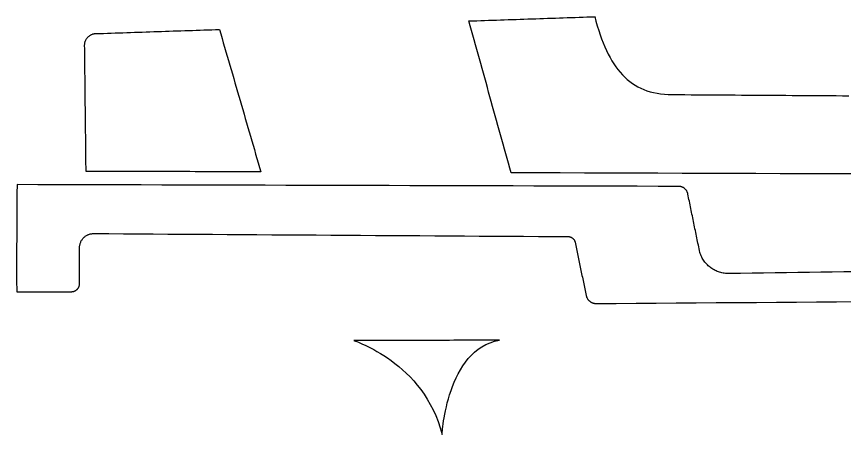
# Model space of a CAD drawing. Header units: metres. Extents: x 18 to 141, y -150 to -58.
# Drawn here: x 17.7 to 79.3, y -92 to -60.9 of the extents above; entities that cross this region are included whole.
import ezdxf

# ---------------------------------------------------------------- set-up
doc = ezdxf.new("R2010")
doc.units = ezdxf.units.M

msp = doc.modelspace()

# ---------------------------------------------------------------- linework, layer by layer
for points in [[(80.01508, -72.58558), (78.1939, -72.579484), (76.37272, -72.573388), (74.55154, -72.567292), (72.73036, -72.561196), (70.90918, -72.5551), (69.088, -72.549004), (67.26682, -72.542908), (65.44564, -72.536812), (63.62446, -72.530716), (61.80328, -72.52462), (59.9821, -72.518524), (58.16092, -72.512428), (56.33974, -72.506332), (54.51856, -72.500236), (54.420262, -72.147176), (54.321964, -71.794116), (54.223666, -71.441056), (54.125368, -71.087742), (54.02707, -70.734682), (53.928772, -70.381622), (53.830474, -70.028562), (53.732176, -69.675248), (53.633878, -69.322188), (53.53558, -68.969128), (53.437282, -68.616068), (53.338984, -68.262754), (53.240686, -67.909694), (53.142388, -67.556634), (53.04409, -67.203574), (52.945792, -66.85026), (52.847494, -66.4972), (52.749196, -66.14414), (52.650898, -65.79108), (52.5526, -65.437766), (52.454302, -65.084706), (52.356004, -64.731646), (52.257706, -64.378586), (52.159408, -64.025526), (52.06111, -63.672466), (51.962812, -63.319406), (51.864514, -62.966346), (51.766216, -62.613286), (51.667918, -62.260226), (51.56962, -61.907166), (51.471322, -61.554106), (51.373024, -61.201046), (51.66614, -61.19114), (51.959256, -61.181234), (52.252372, -61.171328), (52.545488, -61.161422), (52.838604, -61.151516), (53.13172, -61.14161), (53.424836, -61.131704), (53.717952, -61.121798), (54.011068, -61.111892), (54.304184, -61.101986), (54.5973, -61.09208), (54.890416, -61.082174), (55.183532, -61.072268), (55.476648, -61.062362), (55.769764, -61.052456), (56.06288, -61.04255), (56.355996, -61.032644), (56.649112, -61.022738), (56.942228, -61.012832), (57.235344, -61.002926), (57.52846, -60.99302), (57.821576, -60.983114), (58.114692, -60.973208), (58.407808, -60.963302), (58.700924, -60.953396), (58.99404, -60.94349), (59.287156, -60.933584), (59.580272, -60.923678), (59.873388, -60.913772), (60.166504, -60.903866), (60.45962, -60.89396), (60.752736, -60.884054)], [(60.743084, -60.875164), (60.83935, -61.22924), (60.939172, -61.572394), (61.04255, -61.904372), (61.149738, -62.225174), (61.26099, -62.535054), (61.37656, -62.833758), (61.496448, -63.121286), (61.621162, -63.397638), (61.750702, -63.662814), (61.885068, -63.917068), (62.024768, -64.160146), (62.169802, -64.392048), (62.320424, -64.612774), (62.476888, -64.822324), (62.639448, -65.020698), (62.808104, -65.207896), (62.98311, -65.383918), (63.16472, -65.548764), (63.353188, -65.702434), (63.548514, -65.844928), (63.751206, -65.976246), (63.961264, -66.096388), (64.178688, -66.2051), (64.403986, -66.302636), (64.637158, -66.388996), (64.878458, -66.46418), (65.12814, -66.527934), (65.386458, -66.580512), (65.653412, -66.621914), (65.929256, -66.651886), (66.214244, -66.670682), (66.50863, -66.678302), (66.978784, -66.68135), (67.448938, -66.684398), (67.919092, -66.687446), (68.389246, -66.690494), (68.8594, -66.693542), (69.329554, -66.69659), (69.799708, -66.699638), (70.269862, -66.702686), (70.740016, -66.705734), (71.21017, -66.708782), (71.680324, -66.71183), (72.150478, -66.714878), (72.620632, -66.717926), (73.090786, -66.720974), (73.56094, -66.724022), (74.031094, -66.72707), (74.501248, -66.730118), (74.971402, -66.733166), (75.441556, -66.736214), (75.91171, -66.739262), (76.381864, -66.74231), (76.852018, -66.745358), (77.322172, -66.748406), (77.792326, -66.751454), (78.26248, -66.754502), (78.732634, -66.75755), (79.202788, -66.760598), (79.672942, -66.763646)], [(23.59152, -62.141862), (23.879302, -62.13221), (24.167084, -62.122558), (24.454866, -62.112906), (24.742648, -62.103254), (25.03043, -62.093602), (25.318212, -62.08395), (25.605994, -62.074298), (25.893776, -62.064646), (26.181558, -62.054994), (26.46934, -62.045342), (26.757122, -62.03569), (27.044904, -62.026038), (27.332686, -62.016386), (27.620468, -62.006734), (27.90825, -61.997082), (28.196032, -61.98743), (28.483814, -61.977778), (28.771596, -61.968126), (29.059378, -61.958474), (29.34716, -61.948822), (29.634942, -61.93917), (29.922724, -61.929518), (30.210506, -61.919866), (30.498288, -61.910214), (30.78607, -61.900562), (31.073852, -61.89091), (31.361634, -61.881258), (31.649416, -61.871606), (31.937198, -61.861954), (32.22498, -61.852302), (32.512762, -61.84265), (32.800544, -61.832998), (32.89681, -62.164214), (32.993076, -62.49543), (33.089342, -62.826646), (33.185608, -63.157862), (33.281874, -63.489078), (33.37814, -63.820294), (33.474406, -64.15151), (33.570672, -64.482726), (33.666938, -64.813942), (33.763204, -65.145158), (33.85947, -65.476374), (33.955736, -65.80759), (34.052002, -66.138806), (34.148268, -66.470022), (34.244534, -66.801238), (34.3408, -67.132454), (34.437066, -67.46367), (34.533332, -67.794886), (34.629598, -68.126102), (34.725864, -68.457318), (34.82213, -68.788534), (34.918396, -69.11975), (35.014662, -69.450966), (35.110928, -69.782182), (35.207194, -70.113398), (35.30346, -70.444614), (35.399726, -70.77583), (35.495992, -71.107046), (35.592258, -71.438262), (35.688524, -71.769478), (35.78479, -72.100694), (35.881056, -72.43191), (35.474402, -72.43064), (35.067748, -72.42937), (34.661094, -72.4281), (34.25444, -72.42683), (33.847786, -72.42556), (33.441132, -72.42429), (33.034478, -72.42302), (32.627824, -72.42175), (32.22117, -72.42048), (31.814516, -72.41921), (31.407862, -72.41794), (31.001208, -72.41667), (30.594554, -72.4154), (30.1879, -72.41413), (29.781246, -72.41286), (29.374592, -72.41159), (28.967938, -72.41032), (28.561284, -72.40905), (28.15463, -72.40778), (27.747976, -72.40651), (27.341322, -72.40524), (26.934668, -72.40397), (26.528014, -72.4027), (26.12136, -72.40143), (25.714706, -72.40016), (25.308052, -72.39889), (24.901398, -72.39762), (24.494744, -72.39635), (24.08809, -72.39508), (23.681436, -72.39381), (23.274782, -72.39254), (22.868128, -72.39127), (22.864826, -72.098154), (22.861524, -71.805038), (22.858222, -71.511922), (22.85492, -71.218806), (22.851618, -70.92569), (22.848316, -70.632574), (22.845014, -70.339458), (22.841712, -70.046342), (22.83841, -69.753226), (22.835108, -69.46011), (22.831806, -69.166994), (22.828504, -68.873878), (22.825202, -68.580762), (22.8219, -68.287646), (22.818598, -67.99453), (22.815296, -67.701414), (22.811994, -67.408298), (22.808692, -67.115182), (22.80539, -66.822066), (22.802088, -66.52895), (22.798786, -66.235834), (22.795484, -65.942718), (22.792182, -65.649602), (22.78888, -65.356486), (22.785578, -65.06337), (22.782276, -64.770254), (22.778974, -64.477138), (22.775672, -64.184022), (22.77237, -63.890906), (22.769068, -63.59779), (22.765766, -63.304674), (22.762464, -63.011558), (22.762718, -62.967616), (22.765258, -62.924436), (22.76983, -62.881764), (22.776434, -62.8396), (22.78507, -62.798198), (22.795738, -62.757558), (22.808438, -62.71768), (22.822916, -62.678564), (22.839172, -62.640464), (22.857206, -62.60338), (22.877018, -62.567312), (22.898354, -62.53226), (22.921214, -62.498224), (22.945852, -62.465458), (22.97176, -62.433962), (22.999192, -62.403736), (23.028148, -62.37478), (23.058374, -62.347094), (23.08987, -62.320932), (23.122636, -62.296294), (23.156672, -62.27318), (23.191724, -62.25159), (23.228046, -62.231778), (23.265384, -62.21349), (23.303484, -62.19698), (23.3426, -62.182502), (23.382732, -62.169802), (23.423626, -62.15888), (23.465282, -62.14999), (23.5077, -62.143132), (23.55088, -62.138306), (23.594568, -62.135766)], [(80.143604, -79.861918), (79.290418, -79.874618), (78.437232, -79.887318), (77.584046, -79.900018), (76.73086, -79.912718), (75.877674, -79.925418), (75.024488, -79.938118), (74.171302, -79.950818), (73.318116, -79.963518), (72.46493, -79.976218), (71.611744, -79.988918), (70.758558, -80.001618), (70.66534, -80.001618), (70.572884, -79.997808), (70.48119, -79.990188), (70.390512, -79.979012), (70.30085, -79.964026), (70.212204, -79.945484), (70.124574, -79.92364), (70.038214, -79.89824), (69.953378, -79.869538), (69.869812, -79.837534), (69.78777, -79.802228), (69.707506, -79.763874), (69.628766, -79.722218), (69.551804, -79.677514), (69.476874, -79.630016), (69.403722, -79.57947), (69.332602, -79.52613), (69.263768, -79.469996), (69.19722, -79.411068), (69.132958, -79.3496), (69.070982, -79.285592), (69.011546, -79.219044), (68.95465, -79.149956), (68.900548, -79.078582), (68.84924, -79.004668), (68.800726, -78.928468), (68.75526, -78.850236), (68.712842, -78.769718), (68.673472, -78.687168), (68.637404, -78.602586), (68.604638, -78.515972), (68.575174, -78.42758), (68.547234, -78.29169), (68.519294, -78.1558), (68.491354, -78.01991), (68.463414, -77.88402), (68.435474, -77.74813), (68.407534, -77.61224), (68.379594, -77.47635), (68.351654, -77.34046), (68.323714, -77.20457), (68.295774, -77.06868), (68.267834, -76.93279), (68.239894, -76.7969), (68.211954, -76.66101), (68.184014, -76.52512), (68.156074, -76.38923), (68.128134, -76.25334), (68.100194, -76.11745), (68.072254, -75.98156), (68.044314, -75.84567), (68.016374, -75.70978), (67.988434, -75.57389), (67.960494, -75.438), (67.932554, -75.30211), (67.904614, -75.16622), (67.876674, -75.03033), (67.848734, -74.89444), (67.820794, -74.75855), (67.792854, -74.62266), (67.764914, -74.48677), (67.736974, -74.35088), (67.709034, -74.21499), (67.681094, -74.0791), (67.674744, -74.04862), (67.66687, -74.018648), (67.65798, -73.989184), (67.64782, -73.960482), (67.63639, -73.932288), (67.62369, -73.904856), (67.609974, -73.877932), (67.595242, -73.85177), (67.579494, -73.82637), (67.56273, -73.801732), (67.54495, -73.777856), (67.526154, -73.754996), (67.506342, -73.732898), (67.485768, -73.711816), (67.464178, -73.691496), (67.441826, -73.672192), (67.418712, -73.653904), (67.394836, -73.636378), (67.370198, -73.619868), (67.344798, -73.604628), (67.318636, -73.590404), (67.291966, -73.577196), (67.264788, -73.565258), (67.236848, -73.554336), (67.2084, -73.544684), (67.179444, -73.536302), (67.14998, -73.528936), (67.120262, -73.52284), (67.090036, -73.518014), (67.059556, -73.514712), (67.028568, -73.51268), (66.997326, -73.511918), (65.457578, -73.507854), (63.91783, -73.50379), (62.378082, -73.499726), (60.838334, -73.495662), (59.298586, -73.491598), (57.758838, -73.487534), (56.21909, -73.48347), (54.679342, -73.479406), (53.139594, -73.475342), (51.599846, -73.471278), (50.060098, -73.467214), (48.52035, -73.46315), (46.980602, -73.459086), (45.440854, -73.455022), (43.901106, -73.450958), (42.361358, -73.446894), (40.82161, -73.44283), (39.281862, -73.438766), (37.742114, -73.434702), (36.202366, -73.430638), (34.662618, -73.426574), (33.12287, -73.42251), (31.583122, -73.418446), (30.043374, -73.414382), (28.503626, -73.410318), (26.963878, -73.406254), (25.42413, -73.40219), (23.884382, -73.398126), (22.344634, -73.394062), (20.804886, -73.389998), (19.265138, -73.385934), (17.72539, -73.38187), (17.725136, -73.600056), (17.724628, -73.827132), (17.723866, -74.062336), (17.72285, -74.30516), (17.72158, -74.554842), (17.720056, -74.81062), (17.718278, -75.071986), (17.7165, -75.338178), (17.714468, -75.608434), (17.712436, -75.881992), (17.710404, -76.15809), (17.708372, -76.43622), (17.70634, -76.715874), (17.704308, -76.996036), (17.702276, -77.276198), (17.700498, -77.555598), (17.69872, -77.833474), (17.697196, -78.109064), (17.695672, -78.38186), (17.694402, -78.6511), (17.693386, -78.916276), (17.692624, -79.176372), (17.692116, -79.43088), (17.692116, -79.679038), (17.69237, -79.920338), (17.693132, -80.154018), (17.694148, -80.379316), (17.695672, -80.59547), (17.697704, -80.801718), (17.700244, -80.997552), (17.703292, -81.18221), (17.706848, -81.355184), (17.834102, -81.35493), (17.961356, -81.354676), (18.08861, -81.354422), (18.215864, -81.354168), (18.343118, -81.353914), (18.470372, -81.35366), (18.597626, -81.353406), (18.72488, -81.353152), (18.852134, -81.352898), (18.979388, -81.352644), (19.106642, -81.35239), (19.233896, -81.352136), (19.36115, -81.351882), (19.488404, -81.351628), (19.615658, -81.351374), (19.742912, -81.35112), (19.870166, -81.350866), (19.99742, -81.350612), (20.124674, -81.350358), (20.251928, -81.350104), (20.379182, -81.34985), (20.506436, -81.349596), (20.63369, -81.349342), (20.760944, -81.349088), (20.888198, -81.348834), (21.015452, -81.34858), (21.142706, -81.348326), (21.26996, -81.348072), (21.397214, -81.347818), (21.524468, -81.347564), (21.651722, -81.34731), (21.778976, -81.347056), (21.80971, -81.346294), (21.84019, -81.344008), (21.870162, -81.340452), (21.899626, -81.335372), (21.928582, -81.328768), (21.95703, -81.320894), (21.98497, -81.31175), (22.012148, -81.301082), (22.038818, -81.289144), (22.064726, -81.27619), (22.089872, -81.261966), (22.114256, -81.246472), (22.137878, -81.229962), (22.160484, -81.212436), (22.182328, -81.19364), (22.203156, -81.174082), (22.223222, -81.153508), (22.242272, -81.131918), (22.260306, -81.109312), (22.27707, -81.085944), (22.292818, -81.061814), (22.307296, -81.036922), (22.320758, -81.011268), (22.33295, -80.984852), (22.343872, -80.957674), (22.353524, -80.929988), (22.361906, -80.90154), (22.368764, -80.872584), (22.374352, -80.84312), (22.378416, -80.813148), (22.380956, -80.782668), (22.381972, -80.751934), (22.381972, -80.668114), (22.381972, -80.584294), (22.381972, -80.500474), (22.381972, -80.416654), (22.381972, -80.332834), (22.381972, -80.249014), (22.381972, -80.165194), (22.381972, -80.081374), (22.381972, -79.997554), (22.381972, -79.913734), (22.381972, -79.829914), (22.381972, -79.746094), (22.381972, -79.662274), (22.381972, -79.578454), (22.381972, -79.494634), (22.381972, -79.410814), (22.381972, -79.326994), (22.381972, -79.243174), (22.381972, -79.159354), (22.381972, -79.075534), (22.381972, -78.991714), (22.381972, -78.907894), (22.381972, -78.824074), (22.381972, -78.740254), (22.381972, -78.656434), (22.381972, -78.572614), (22.381972, -78.488794), (22.381972, -78.404974), (22.381972, -78.321154), (22.381972, -78.237334), (22.381972, -78.153514), (22.381972, -78.069694), (22.38375, -78.015338), (22.388068, -77.96149), (22.39518, -77.908658), (22.404832, -77.856588), (22.417024, -77.805534), (22.431502, -77.755496), (22.44852, -77.706474), (22.467824, -77.658468), (22.489414, -77.611732), (22.513036, -77.566266), (22.538944, -77.52207), (22.566884, -77.479398), (22.596602, -77.43825), (22.628352, -77.398626), (22.66188, -77.360526), (22.697186, -77.32395), (22.73427, -77.289152), (22.772878, -77.256132), (22.81301, -77.225144), (22.854666, -77.195934), (22.897846, -77.168756), (22.942296, -77.14361), (22.988016, -77.120496), (23.035006, -77.099668), (23.083266, -77.081126), (23.132542, -77.06487), (23.182834, -77.0509), (23.234142, -77.03947), (23.286212, -77.03058), (23.339298, -77.02423), (23.393146, -77.020674), (23.447502, -77.019658), (24.551132, -77.02677), (25.654762, -77.033882), (26.758392, -77.040994), (27.862022, -77.048106), (28.965652, -77.055218), (30.069282, -77.06233), (31.172912, -77.069442), (32.276542, -77.076554), (33.380172, -77.083666), (34.483802, -77.090778), (35.587432, -77.09789), (36.691062, -77.105002), (37.794692, -77.112114), (38.898322, -77.119226), (40.001952, -77.126338), (41.105582, -77.13345), (42.209212, -77.140562), (43.312842, -77.147674), (44.416472, -77.154786), (45.520102, -77.161898), (46.623732, -77.16901), (47.727362, -77.176122), (48.830992, -77.183234), (49.934622, -77.190346), (51.038252, -77.197458), (52.141882, -77.20457), (53.245512, -77.211682), (54.349142, -77.218794), (55.452772, -77.225906), (56.556402, -77.233018), (57.660032, -77.24013), (58.763662, -77.247242), (58.787284, -77.24775), (58.810652, -77.249274), (58.833766, -77.251814), (58.856626, -77.25537), (58.878978, -77.259942), (58.901076, -77.265276), (58.92292, -77.271626), (58.944256, -77.278992), (58.965338, -77.28712), (58.985912, -77.29601), (59.005978, -77.305916), (59.02579, -77.316584), (59.045094, -77.328014), (59.06389, -77.340206), (59.081924, -77.35316), (59.09945, -77.366876), (59.116468, -77.381354), (59.132978, -77.396594), (59.148726, -77.412342), (59.163712, -77.428852), (59.17819, -77.44587), (59.191906, -77.46365), (59.20486, -77.481938), (59.217052, -77.500988), (59.228482, -77.520546), (59.23915, -77.540612), (59.249056, -77.561186), (59.257946, -77.582268), (59.266074, -77.603858), (59.273186, -77.625956), (59.279536, -77.648562), (59.28487, -77.671422), (59.310524, -77.794866), (59.336178, -77.91831), (59.361832, -78.041754), (59.387486, -78.165198), (59.41314, -78.288642), (59.438794, -78.412086), (59.464448, -78.53553), (59.490102, -78.658974), (59.515756, -78.782418), (59.54141, -78.905862), (59.567064, -79.029306), (59.592718, -79.15275), (59.618372, -79.276194), (59.644026, -79.399638), (59.66968, -79.523082), (59.695334, -79.646526), (59.720988, -79.76997), (59.746642, -79.893414), (59.772296, -80.016858), (59.79795, -80.140302), (59.823604, -80.263746), (59.849258, -80.38719), (59.874912, -80.510634), (59.900566, -80.634078), (59.92622, -80.757522), (59.951874, -80.880966), (59.977528, -81.00441), (60.003182, -81.127854), (60.028836, -81.251298), (60.05449, -81.374742), (60.080144, -81.498186), (60.105798, -81.62163), (60.113418, -81.65465), (60.122562, -81.687162), (60.132976, -81.718912), (60.14466, -81.7499), (60.157614, -81.78038), (60.171838, -81.810098), (60.187332, -81.839054), (60.203842, -81.866994), (60.221622, -81.894172), (60.240418, -81.920588), (60.26023, -81.945988), (60.281058, -81.970626), (60.302902, -81.994248), (60.325762, -82.016854), (60.349384, -82.038444), (60.374022, -82.059018), (60.399422, -82.078576), (60.425584, -82.097118), (60.452508, -82.114644), (60.480194, -82.1309), (60.508642, -82.14614), (60.537852, -82.16011), (60.56757, -82.17281), (60.59805, -82.18424), (60.629038, -82.1944), (60.660534, -82.20329), (60.692538, -82.21091), (60.72505, -82.21726), (60.757816, -82.222086), (60.79109, -82.225388), (60.824618, -82.22742), (60.8584, -82.227928), (62.348872, -82.217006), (63.839344, -82.206084), (65.329816, -82.195162), (66.820288, -82.18424), (68.31076, -82.173318), (69.801232, -82.162396), (71.291704, -82.151474), (72.782176, -82.140552), (74.272648, -82.12963), (75.76312, -82.118708), (77.253592, -82.107786), (78.744064, -82.096864), (80.234536, -82.085942)], [(53.649372, -84.95792), (53.310282, -84.958682), (52.971192, -84.959444), (52.632102, -84.960206), (52.293012, -84.960968), (51.953922, -84.96173), (51.614832, -84.962492), (51.275742, -84.963254), (50.936652, -84.964016), (50.597562, -84.964778), (50.258472, -84.96554), (49.919382, -84.966302), (49.580292, -84.967064), (49.241202, -84.967826), (48.902112, -84.968588), (48.563022, -84.96935), (48.223932, -84.970112), (47.884842, -84.970874), (47.545752, -84.971636), (47.206662, -84.972398), (46.867572, -84.97316), (46.528482, -84.973922), (46.189392, -84.974684), (45.850302, -84.975446), (45.511212, -84.976208), (45.172122, -84.97697), (44.833032, -84.977732), (44.493942, -84.978494), (44.154852, -84.979256), (43.815762, -84.980018), (43.476672, -84.98078), (43.137582, -84.981542), (42.798492, -84.982304), (42.813732, -84.98713), (42.857928, -85.002116), (42.929556, -85.027516), (43.027092, -85.063584), (43.148504, -85.110828), (43.292268, -85.169756), (43.45686, -85.240368), (43.640502, -85.323426), (43.841416, -85.419184), (44.058078, -85.527896), (44.28871, -85.649816), (44.531534, -85.785706), (44.785026, -85.935566), (45.047408, -86.099904), (45.316902, -86.279228), (45.591984, -86.473792), (45.87113, -86.684104), (46.152308, -86.910418), (46.433994, -87.152988), (46.714664, -87.412322), (46.992286, -87.688928), (47.265336, -87.982806), (47.53229, -88.294718), (47.79137, -88.624918), (48.040798, -88.97366), (48.278796, -89.341452), (48.50384, -89.728548), (48.714406, -90.135456), (48.908462, -90.56243), (49.084738, -91.009724), (49.241202, -91.477846), (49.37633, -91.967304), (49.3776, -91.949016), (49.38141, -91.895676), (49.388522, -91.809316), (49.399444, -91.692476), (49.414938, -91.547188), (49.435512, -91.375484), (49.461674, -91.179904), (49.493932, -90.96248), (49.533048, -90.725498), (49.57953, -90.47099), (49.63414, -90.201496), (49.697132, -89.919048), (49.769268, -89.625678), (49.851056, -89.323926), (49.943258, -89.015824), (50.046382, -88.703658), (50.160936, -88.38946), (50.287428, -88.075516), (50.42662, -87.764112), (50.57902, -87.457534), (50.745136, -87.157814), (50.92573, -86.867492), (51.12131, -86.588346), (51.332384, -86.322916), (51.55946, -86.073234), (51.8033, -85.841586), (52.064412, -85.630258), (52.343558, -85.441282), (52.640992, -85.276944), (52.957476, -85.13953), (53.293518, -85.031072), (53.64988, -84.95411)]]:
    msp.add_lwpolyline(points)

doc.saveas('drawing.dxf')
